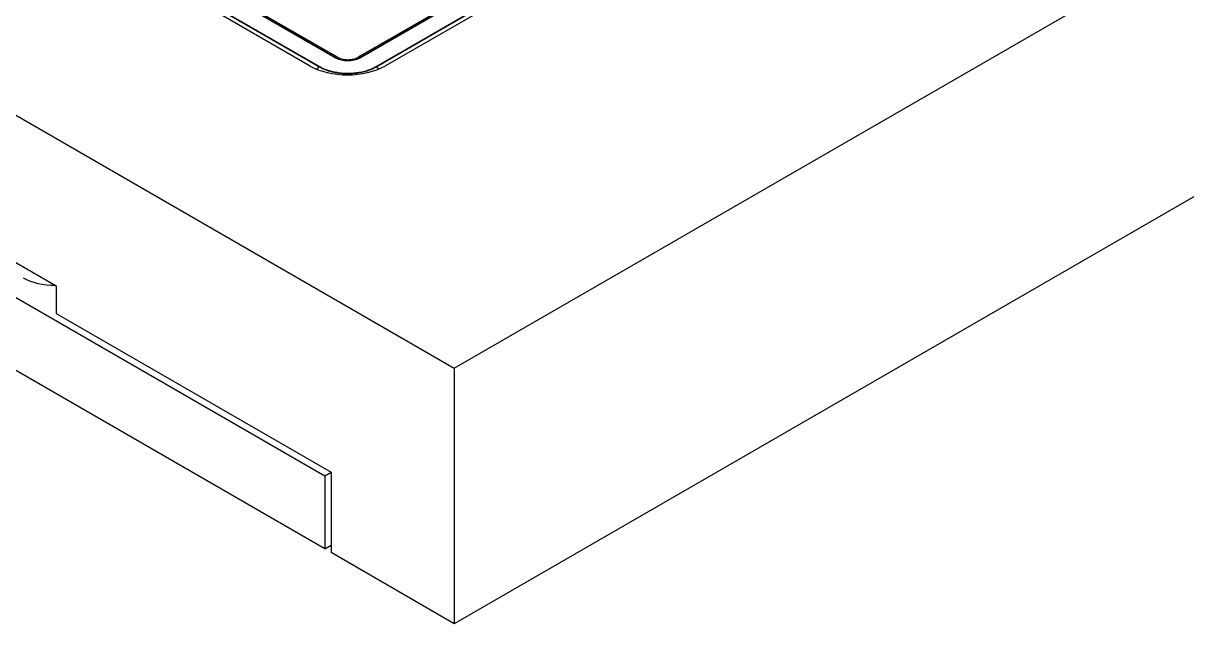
# Model space of a CAD drawing. Header units: millimetres. Extents: x 68 to 2000, y 100 to 2870.
# Drawn here: x 1459.3 to 1524.4, y 763.9 to 797.5 of the extents above; entities that cross this region are included whole.
import ezdxf

# ---------------------------------------------------------------- set-up
doc = ezdxf.new("R2010")
doc.units = ezdxf.units.MM
doc.header["$LTSCALE"] = 10
doc.layers.add('_Sichtbarkanten', color=7, linetype='Continuous', lineweight=25)
doc.layers.add('Sichtbar schmal (ISO)', color=7, linetype='Continuous', lineweight=35)

msp = doc.modelspace()

# ---------------------------------------------------------------- linework, layer by layer
at = {"layer": '_Sichtbarkanten'}
for p, q in [((1907.658, 1008.883), (1483.393, 763.934)), ((1200.551, 941.522), (1483.393, 778.223)), ((1476.854, 795.62), (1230.787, 937.687)), ((1475.297, 795.145), (1229.86, 936.847)), ((1361.235, 838.545), (1476.146, 772.201)), ((1476.146, 768.118), (1361.235, 834.462)), ((1495.69, 805.822), (1478.018, 795.62)), ((1496.616, 805.004), (1479.54, 795.145)), ((1483.393, 778.223), (1522.284, 800.676)), ((1438.492, 795.9), (1461.12, 782.836)), ((1461.12, 782.836), (1461.12, 781.284)), ((1461.12, 781.284), (1476.499, 772.405)), ((1483.393, 778.223), (1483.393, 763.934)), ((1476.146, 772.201), (1476.499, 772.405)), ((1476.146, 772.201), (1476.146, 768.118)), ((1476.499, 772.405), (1476.499, 767.914)), ((1476.146, 768.118), (1476.499, 768.323)), ((1483.393, 763.934), (1476.499, 767.914))]:
    msp.add_line(p, q, dxfattribs=at)
for centre, major_axis, ratio, start_param, end_param in [((1477.418, 796.369), (3, 0), 0.57735, 3.926991, 5.497787), ((1461.052, 784.309), (-2.5, 0), 0.578054, 0.786007, 1.578464)]:
    msp.add_ellipse(centre, major_axis=major_axis, ratio=ratio, start_param=start_param, end_param=end_param, dxfattribs=at)
msp.add_open_spline([(1476.854, 795.62), (1476.9, 795.593), (1476.956, 795.568), (1477.08, 795.527), (1477.151, 795.51), (1477.299, 795.488), (1477.38, 795.483), (1477.541, 795.486), (1477.623, 795.494), (1477.775, 795.522), (1477.847, 795.543), (1477.95, 795.584), (1477.986, 795.601), (1478.018, 795.62)], degree=3, knots=[0, 0, 0, 0, 0.0442726, 0.0442726, 0.0896276, 0.0896276, 0.1372665, 0.1372665, 0.1860013, 0.1860013, 0.2345895, 0.2345895, 0.2652214, 0.2652214, 0.2652214, 0.2652214], dxfattribs=at)
at = {"layer": 'Sichtbar schmal (ISO)'}
for p, q in [((1229.766, 937.164), (1475.845, 795.09)), ((1476.729, 795.607), (1230.662, 937.674)), ((1495.815, 805.81), (1478.143, 795.607)), ((1496.711, 805.3), (1479.027, 795.09))]:
    msp.add_line(p, q, dxfattribs=at)
for centre, major_axis, start_param, end_param in [((1476.729, 795.403), (0.125, 0.217), 0.000027, 0.785398), ((1478.143, 795.403), (-0.125, 0.217), 5.497787, 6.283164), ((1475.845, 794.886), (0.125, 0.217), 0.785398, 1.632582), ((1479.027, 794.886), (-0.125, 0.217), 4.703988, 5.497787)]:
    msp.add_ellipse(centre, major_axis=major_axis, ratio=0.57735, start_param=start_param, end_param=end_param, dxfattribs=at)
for points, knots in [([(1478.143, 795.607), (1478.102, 795.584), (1478.059, 795.562), (1478.011, 795.543), (1477.964, 795.524), (1477.913, 795.507), (1477.859, 795.492), (1477.806, 795.478), (1477.751, 795.466), (1477.694, 795.458), (1477.638, 795.449), (1477.58, 795.443), (1477.522, 795.44), (1477.464, 795.437), (1477.406, 795.437), (1477.348, 795.44), (1477.29, 795.443), (1477.233, 795.449), (1477.176, 795.458), (1477.119, 795.467), (1477.064, 795.479), (1477.011, 795.493), (1476.958, 795.507), (1476.907, 795.525), (1476.86, 795.544), (1476.813, 795.563), (1476.769, 795.584), (1476.729, 795.607)], [0, 0, 0, 0, 0.111111, 0.111111, 0.111111, 0.222222, 0.222222, 0.222222, 0.333333, 0.333333, 0.333333, 0.444444, 0.444444, 0.444444, 0.555556, 0.555556, 0.555556, 0.666667, 0.666667, 0.666667, 0.777778, 0.777778, 0.777778, 0.888889, 0.888889, 0.888889, 1, 1, 1, 1]), ([(1479.027, 795.09), (1478.951, 795.046), (1478.871, 795.006), (1478.786, 794.969), (1478.784, 794.968), (1478.783, 794.968), (1478.781, 794.967), (1478.697, 794.931), (1478.609, 794.898), (1478.517, 794.869), (1478.425, 794.84), (1478.329, 794.814), (1478.23, 794.793), (1478.228, 794.793), (1478.226, 794.792), (1478.224, 794.792), (1478.127, 794.771), (1478.029, 794.754), (1477.928, 794.741), (1477.924, 794.74), (1477.92, 794.74), (1477.915, 794.739), (1477.817, 794.727), (1477.717, 794.718), (1477.617, 794.714), (1477.61, 794.713), (1477.604, 794.713), (1477.597, 794.713), (1477.499, 794.709), (1477.4, 794.708), (1477.302, 794.712), (1477.293, 794.712), (1477.284, 794.712), (1477.275, 794.713), (1477.179, 794.717), (1477.084, 794.724), (1476.989, 794.735), (1476.979, 794.736), (1476.968, 794.738), (1476.957, 794.739), (1476.865, 794.751), (1476.775, 794.766), (1476.686, 794.784), (1476.674, 794.786), (1476.661, 794.789), (1476.649, 794.792), (1476.56, 794.811), (1476.473, 794.833), (1476.39, 794.858), (1476.379, 794.862), (1476.367, 794.865), (1476.356, 794.869), (1476.269, 794.896), (1476.185, 794.927), (1476.105, 794.961), (1476.099, 794.964), (1476.093, 794.966), (1476.086, 794.969), (1476.001, 795.006), (1475.921, 795.046), (1475.845, 795.09)], [0, 0, 0, 0, 0.090909, 0.090909, 0.090909, 0.092583, 0.092583, 0.092583, 0.181555, 0.181555, 0.181555, 0.2707, 0.2707, 0.2707, 0.272727, 0.272727, 0.272727, 0.359761, 0.359761, 0.359761, 0.363636, 0.363636, 0.363636, 0.448839, 0.448839, 0.448839, 0.454545, 0.454545, 0.454545, 0.53792, 0.53792, 0.53792, 0.545455, 0.545455, 0.545455, 0.627084, 0.627084, 0.627084, 0.636364, 0.636364, 0.636364, 0.715901, 0.715901, 0.715901, 0.727273, 0.727273, 0.727273, 0.807431, 0.807431, 0.807431, 0.818182, 0.818182, 0.818182, 0.902459, 0.902459, 0.902459, 0.909091, 0.909091, 0.909091, 1, 1, 1, 1])]:
    msp.add_open_spline(points, degree=3, knots=knots, dxfattribs=at)

doc.saveas('drawing.dxf')
